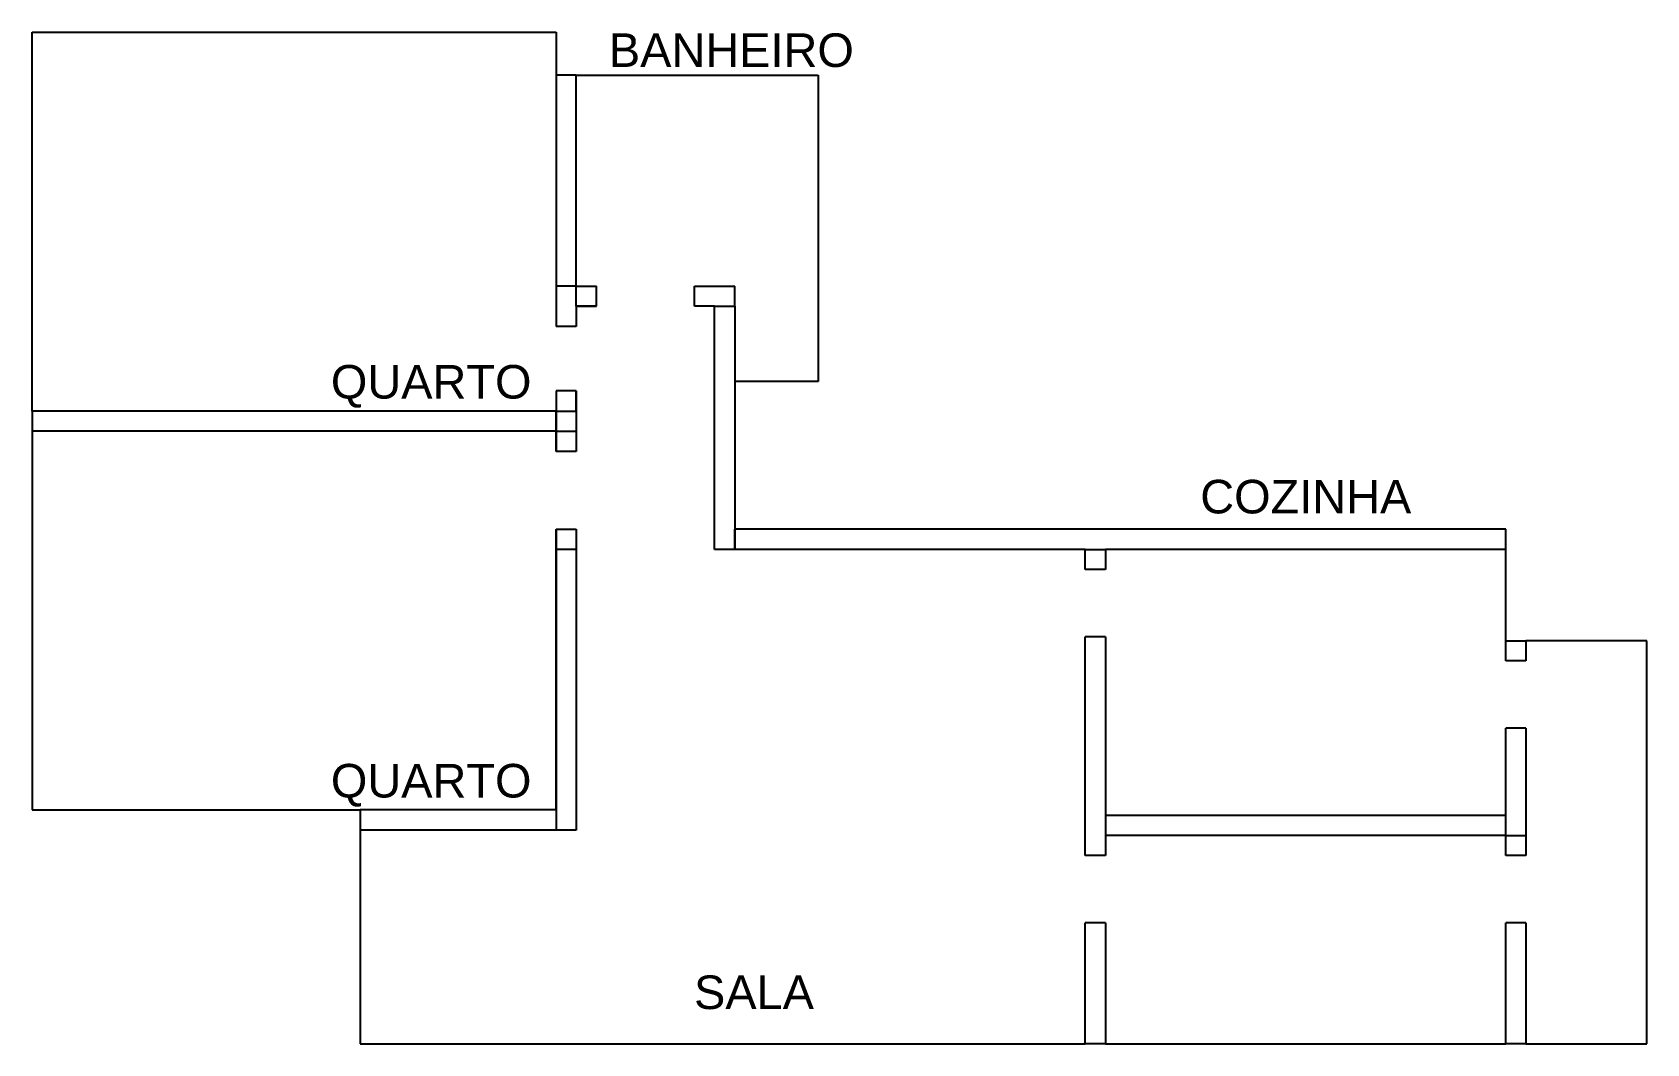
# Model space of a CAD drawing. Header units: inches. Extents: x 1256 to 2458, y 0 to 753.
import ezdxf

# ---------------------------------------------------------------- set-up
doc = ezdxf.new("R2010")
doc.units = ezdxf.units.IN
doc.header["$MEASUREMENT"] = 0
doc.styles.get("Standard").update_dxf_attribs({"font": 'Arial.ttf'})

msp = doc.modelspace()

# ---------------------------------------------------------------- linework, layer by layer
for p, q in [((1256, 471), (1256, 753)), ((1256, 753), (1646, 753)), ((1646, 753), (1646, 564)), ((1661, 721), (1646, 721)), ((1661, 549), (1661, 721)), ((1661, 721), (1841, 721)), ((1841, 721), (1841, 493)), ((1661, 564), (1646, 564)), ((1646, 564), (1646, 534)), ((1661, 564), (1676, 564)), ((1676, 549), (1676, 564)), ((1749, 549), (1749, 564)), ((1749, 564), (1779, 564)), ((1779, 549), (1779, 564)), ((1661, 549), (1661, 534)), ((1661, 549), (1661, 534)), ((1661, 549), (1676, 549)), ((1676, 549), (1661, 549)), ((1764, 549), (1749, 549)), ((1764, 549), (1749, 549)), ((1764, 368), (1764, 549)), ((1764, 549), (1779, 549)), ((1779, 549), (1779, 368)), ((1661, 534), (1646, 534)), ((1841, 493), (1779, 493)), ((1661, 486), (1646, 486)), ((1646, 486), (1646, 441)), ((1661, 471), (1661, 486)), ((1661, 486), (1661, 441)), ((1646, 471), (1256, 471)), ((1256, 471), (1256, 456)), ((1646, 456), (1646, 471)), ((1646, 471), (1661, 471)), ((1646, 456), (1256, 456)), ((1256, 456), (1256, 174)), ((1646, 456), (1661, 456)), ((1646, 441), (1646, 456)), ((1661, 456), (1661, 441)), ((1661, 441), (1646, 441)), ((1646, 368), (1646, 383)), ((1646, 383), (1661, 383)), ((1646, 174), (1646, 383)), ((1646, 383), (1646, 159)), ((1661, 383), (1661, 368)), ((1779, 368), (1779, 383)), ((2353, 383), (1779, 383)), ((2353, 368), (2353, 383)), ((1661, 368), (1646, 368)), ((1661, 368), (1661, 159)), ((2040, 368), (1764, 368)), ((2040, 368), (2055, 368)), ((2040, 353), (2040, 368)), ((2055, 368), (2055, 353)), ((2353, 368), (2055, 368)), ((2055, 368), (2055, 353)), ((2353, 300), (2353, 368)), ((2055, 353), (2040, 353)), ((2055, 303), (2040, 303)), ((2040, 140), (2040, 303)), ((2055, 303), (2055, 140)), ((2353, 300), (2368, 300)), ((2353, 285), (2353, 300)), ((2458, 300), (2368, 300)), ((2368, 300), (2368, 285)), ((2368, 300), (2368, 285)), ((2458, 0), (2458, 300)), ((2368, 285), (2353, 285)), ((2353, 170), (2353, 235)), ((2368, 235), (2353, 235)), ((2368, 235), (2368, 155)), ((1256, 174), (1500, 174)), ((1646, 174), (1500, 174)), ((1500, 174), (1500, 159)), ((2353, 170), (2055, 170)), ((2353, 155), (2353, 170)), ((1661, 159), (1500, 159)), ((1500, 159), (1500, 0)), ((2353, 155), (2055, 155)), ((2055, 155), (2055, 140)), ((2353, 155), (2368, 155)), ((2353, 140), (2353, 155)), ((2368, 155), (2368, 140)), ((2368, 155), (2368, 140)), ((2055, 140), (2040, 140)), ((2368, 140), (2353, 140)), ((2040, 0), (2040, 90)), ((2055, 90), (2040, 90)), ((2055, 90), (2055, 0)), ((2353, 0), (2353, 90)), ((2368, 90), (2353, 90)), ((2368, 90), (2368, 0)), ((1500, 0), (2040, 0)), ((2055, 0), (2040, 0)), ((2055, 0), (2353, 0)), ((2368, 0), (2353, 0)), ((2368, 0), (2458, 0))]:
    msp.add_line(p, q)

# ---------------------------------------------------------------- texts
for s, p in [('BANHEIRO', (1685.3, 727.2)), ('QUARTO', (1478.3, 480.3)), ('COZINHA', (2125.6, 394.8)), ('QUARTO', (1478.3, 183.3)), ('SALA', (1748.7, 25.8))]:
    msp.add_text(s, height=25).set_placement(p)

doc.saveas('drawing.dxf')
